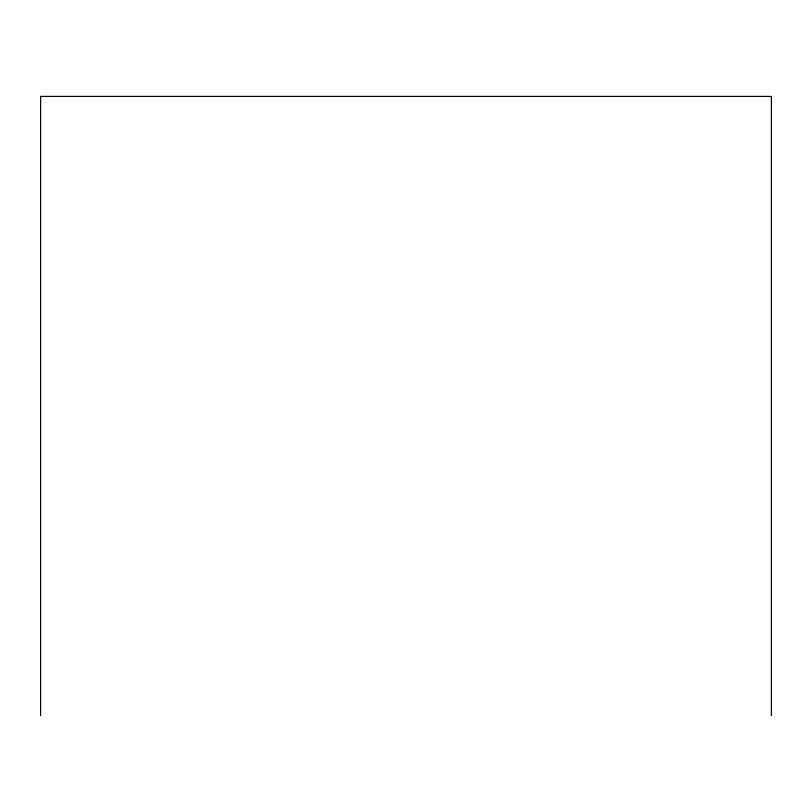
<?xml version="1.0" encoding="UTF-8"?>
<svg xmlns="http://www.w3.org/2000/svg" width="812" height="812" viewBox="0 0 812 812"><rect width="100%" height="100%" fill="white"/><g stroke="black" fill="none" stroke-linecap="round" stroke-linejoin="round"><path stroke-width="1.22" d="M771.4 715.595L771.4 96.405L40.6 96.405L40.6 715.595"/></g></svg>
